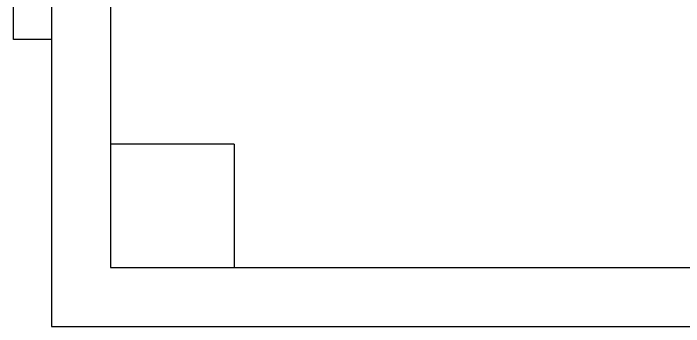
# Model space of a CAD drawing. Header units: inches. Extents: x -5 to 142, y -3 to 122.
# Drawn here: x -5.1 to 30.11, y -3.1 to 13.37 of the extents above; entities that cross this region are included whole.
import ezdxf

# ---------------------------------------------------------------- set-up
doc = ezdxf.new("R2010")
doc.units = ezdxf.units.IN
doc.header["$MEASUREMENT"] = 0

msp = doc.modelspace()

# ---------------------------------------------------------------- linework, layer by layer
for q in [(0, 6.5), (6.5, 0)]:
    msp.add_line((6.5, 6.5), q)
for points in [[(-3.1, -3.1), (142.1, -3.1), (142.1, 118.1), (-3.1, 118.1)], [(0, 0), (139, 0), (139, 115), (0, 115)], [(-5.1, 34), (-3.1, 34), (-3.1, 12), (-5.1, 12)]]:
    msp.add_lwpolyline(points, close=True)

doc.saveas('drawing.dxf')
